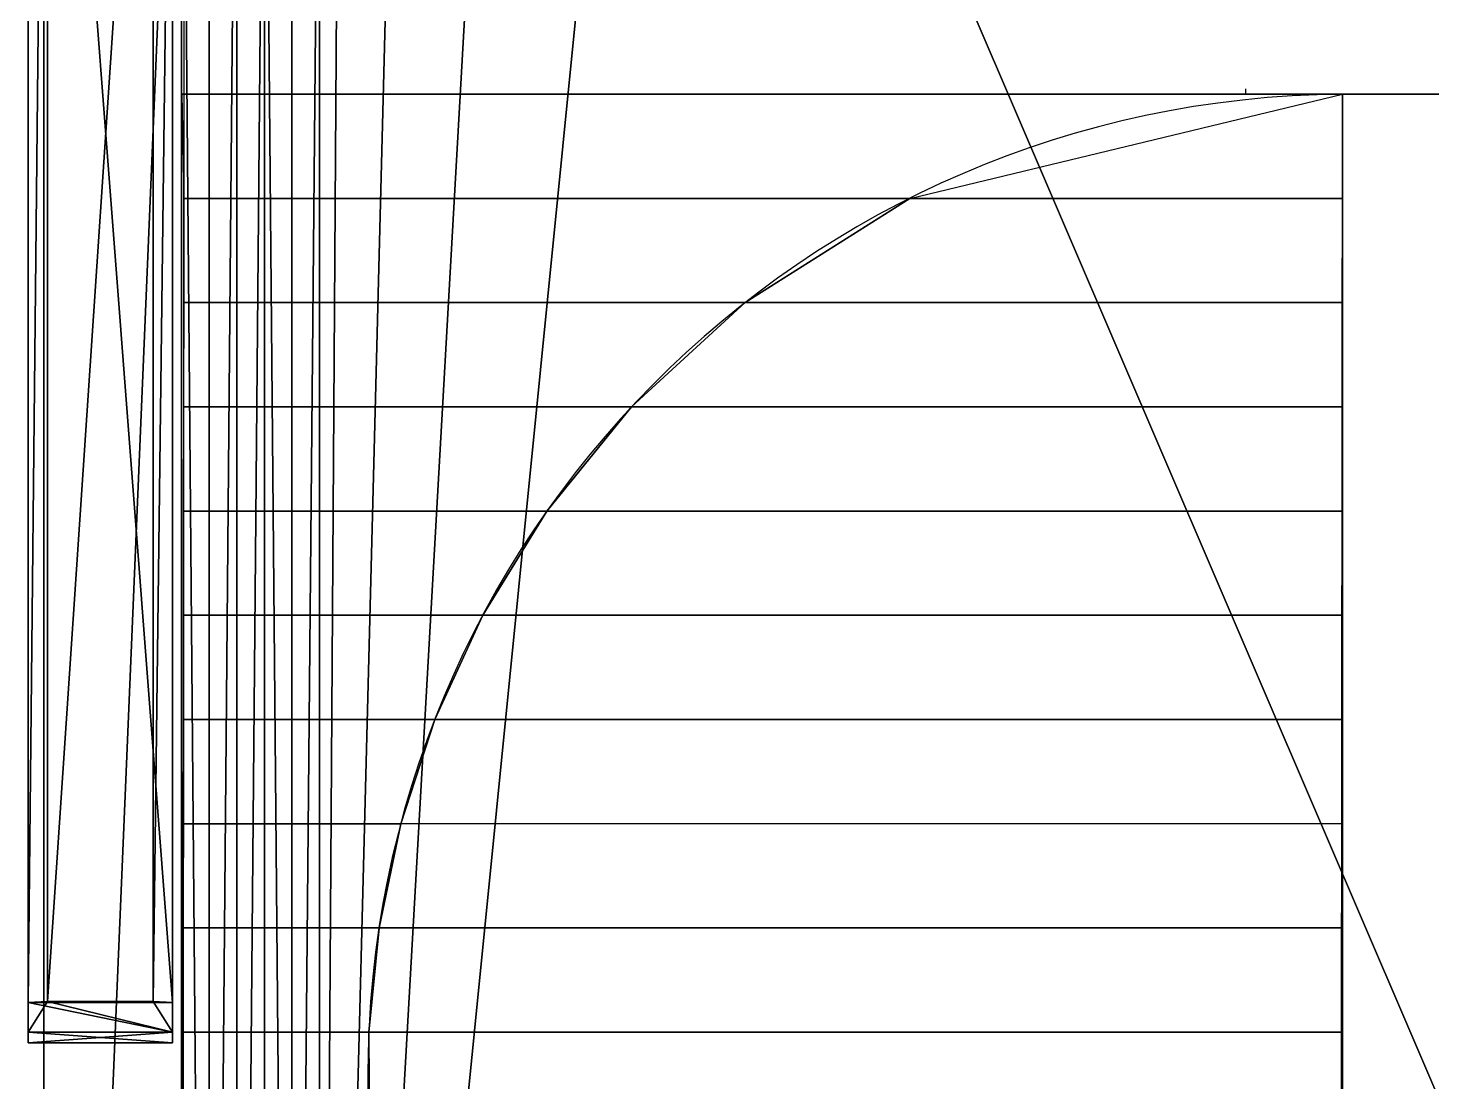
# Model space of a CAD drawing. Extents: x 0 to 153, y -230 to 0.
# Drawn here: x 0 to 76.4, y -114.4 to -57.1 of the extents above; entities that cross this region are included whole.
import ezdxf

# ---------------------------------------------------------------- set-up
doc = ezdxf.new("R2010")
doc.units = 0
doc.layers.add('LIXEIRA', color=141, linetype='CONTINUOUS')

msp = doc.modelspace()

# ---------------------------------------------------------------- linework, layer by layer
at = {"layer": 'LIXEIRA', "linetype": 'CONTINUOUS'}
for p, q in [((8.355, -202.97, 220), (8.513, -24.168, 220)), ((0.858, -203.502, 220), (0.858, -24.736, 220)), ((0.858, -203.502, 225.665), (0.858, -24.736, 225.665)), ((8.355, -202.97, 225.665), (8.355, -25.269, 225.665)), ((13.647, -60.669, 225.67), (8.357, -60.669, 225.67)), ((8.357, -60.669, 225.67), (8.481, -60.669, 220)), ((8.481, -60.669, 220), (8.387, -167.569, 220)), ((13.647, -60.669, 220), (13.647, -60.669, 225.67)), ((13.647, -60.669, 225.67), (71.5, -60.669, 225.67)), ((66.247, -60.669, 220), (66.247, -60.368, 220)), ((66.247, -60.669, 220), (71.5, -60.669, 220)), ((66.247, -60.669, 220), (66.247, -60.669, 225.67)), ((71.5, -60.669, 220), (69.447, -60.669, 220)), ((81.5, -60.669, 220), (71.5, -60.669, 220)), ((71.5, -60.669, 225.67), (81.5, -60.669, 225.67)), ((71.5, -60.669, 220), (71.5, -66.339, 220)), ((71.5, -60.669, 220), (71.5, -60.669, 225.67)), ((8.476, -66.339, 220), (8.476, -66.339, 225.67)), ((71.5, -66.339, 220), (8.476, -66.339, 220)), ((47.971, -66.339, 220), (47.971, -66.339, 225.67)), ((71.5, -66.339, 220), (71.5, -72.009, 220)), ((8.471, -72.009, 220), (8.471, -72.009, 225.67)), ((71.5, -72.009, 220), (8.471, -72.009, 220)), ((39.011, -72.009, 220), (39.011, -72.009, 225.67)), ((71.5, -72.009, 220), (71.5, -77.679, 220)), ((8.466, -77.679, 220), (8.466, -77.679, 225.67)), ((71.5, -77.679, 220), (8.466, -77.679, 220)), ((32.827, -77.679, 220), (32.827, -77.679, 225.67)), ((71.5, -77.679, 220), (71.5, -83.349, 220)), ((8.461, -83.349, 220), (8.461, -83.349, 225.67)), ((71.5, -83.349, 220), (8.461, -83.349, 220)), ((28.225, -83.349, 220), (28.225, -83.349, 225.67)), ((71.5, -83.349, 220), (71.5, -89.019, 220)), ((8.456, -89.019, 220), (8.456, -89.019, 225.67)), ((71.5, -89.019, 220), (8.456, -89.019, 220)), ((24.74, -89.019, 220), (24.74, -89.019, 225.67)), ((71.5, -89.019, 220), (71.5, -94.689, 220)), ((8.451, -94.689, 220), (8.451, -94.689, 225.67)), ((71.5, -94.689, 220), (8.451, -94.689, 220)), ((22.137, -94.689, 220), (22.137, -94.689, 225.67)), ((71.5, -94.689, 220), (71.5, -100.359, 220)), ((8.446, -100.359, 220), (8.446, -100.359, 225.67)), ((71.5, -100.359, 220), (8.446, -100.359, 220)), ((20.282, -100.359, 220), (20.282, -100.359, 225.67)), ((71.5, -100.359, 220), (71.5, -106.029, 220)), ((8.441, -106.029, 220), (8.441, -106.029, 225.67)), ((71.5, -106.029, 220), (8.441, -106.029, 220)), ((19.096, -106.029, 220), (19.096, -106.029, 225.67)), ((71.5, -106.029, 220), (71.5, -111.699, 220)), ((8.436, -111.699, 220), (8.436, -111.699, 225.67)), ((71.5, -111.699, 220), (8.436, -111.699, 220)), ((18.535, -111.699, 220), (18.535, -111.699, 225.67)), ((71.5, -111.699, 220), (71.49, -117.369, 220))]:
    msp.add_line(p, q, dxfattribs=at)
at = {"layer": 'LIXEIRA', "linetype": 'CONTINUOUS', "extrusion": (0, -1, 3e-16)}
for p, q in [((8.481, -60.669, 220), (13.647, -60.669, 220)), ((13.647, -60.669, 220), (18.907, -60.669, 220)), ((18.907, -60.669, 220), (24.167, -60.669, 220)), ((18.907, -60.669, 220), (18.907, -60.669, 225.67)), ((24.167, -60.669, 220), (29.427, -60.669, 220)), ((24.167, -60.669, 220), (24.167, -60.669, 225.67)), ((29.427, -60.669, 220), (34.687, -60.669, 220)), ((29.427, -60.669, 220), (29.427, -60.669, 225.67)), ((34.687, -60.669, 220), (39.947, -60.669, 220)), ((34.687, -60.669, 220), (34.687, -60.669, 225.67)), ((39.947, -60.669, 220), (45.207, -60.669, 220)), ((39.947, -60.669, 220), (39.947, -60.669, 225.67)), ((45.207, -60.669, 220), (50.467, -60.669, 220)), ((45.207, -60.669, 220), (45.207, -60.669, 225.67)), ((50.467, -60.669, 220), (55.727, -60.669, 220)), ((50.467, -60.669, 220), (50.467, -60.669, 225.67)), ((55.727, -60.669, 220), (60.987, -60.669, 220)), ((55.727, -60.669, 220), (55.727, -60.669, 225.67)), ((60.987, -60.669, 220), (66.247, -60.669, 220)), ((60.987, -60.669, 220), (60.987, -60.669, 225.67)), ((71.5, -60.669, 220), (66.24, -60.669, 220))]:
    msp.add_line(p, q, dxfattribs=at)
at = {"layer": 'LIXEIRA', "linetype": 'CONTINUOUS'}
msp.add_arc((71.932, -114.119, 220), 53.452, 90.4634, 269.5366, dxfattribs=at)
at = {"layer": 'LIXEIRA'}
for points in [[(0, -112.279, 215.281), (0, -111.7, 217.641), (0, -7.855, 215.281), (0, -112.279, 215.281)], [(0, -7.855, 220), (0, -110.093, 220), (1.05, -7.855, 220), (0, -7.855, 220)], [(1.05, -110.034, 220), (1.05, -7.855, 220), (0, -110.093, 220), (1.05, -110.034, 220)], [(0, -110.093, 210.562), (0, -7.855, 210.562), (7.855, -110.093, 209.914), (0, -110.093, 210.562)], [(7.855, -25.383, 209.914), (7.855, -110.093, 209.914), (0, -7.855, 210.562), (7.855, -25.383, 209.914)], [(0, -7.855, 210.562), (0, -110.093, 210.562), (0, -7.855, 215.281), (0, -7.855, 210.562)], [(0, -111.7, 212.922), (0, -7.855, 215.281), (0, -110.093, 210.562), (0, -111.7, 212.922)], [(0, -111.7, 212.922), (0, -112.279, 215.281), (0, -7.855, 215.281), (0, -111.7, 212.922)], [(0, -110.093, 220), (0, -7.855, 220), (0, -111.7, 217.641), (0, -110.093, 220)], [(0, -7.855, 215.281), (0, -111.7, 217.641), (0, -7.855, 220), (0, -7.855, 215.281)], [(1.05, -110.034, 219.609), (6.806, -24.333, 219.609), (1.05, -7.855, 219.609), (1.05, -110.034, 219.609)], [(1.05, -7.855, 220), (1.05, -110.034, 220), (1.05, -7.855, 219.609), (1.05, -7.855, 220)], [(1.05, -110.034, 219.609), (1.05, -7.855, 219.609), (1.05, -110.034, 220), (1.05, -110.034, 219.609)], [(26.002, -16.472, 0), (15.855, -196.083, 0), (33.894, -15.344, 0), (26.002, -16.472, 0)], [(15.855, -196.083, 0), (119.106, -214.122, 0), (33.894, -15.344, 0), (15.855, -196.083, 0)], [(26.002, -16.472, 0), (33.894, -15.344, 0), (15.855, -196.083, 0), (26.002, -16.472, 0)], [(15.855, -196.083, 0), (33.894, -15.344, 0), (119.106, -214.122, 0), (15.855, -196.083, 0)], [(33.894, -15.344, 0), (119.106, -214.122, 0), (119.106, -15.344, 0), (33.894, -15.344, 0)], [(33.894, -15.344, 0), (119.106, -15.344, 0), (119.106, -214.122, 0), (33.894, -15.344, 0)], [(20.365, -19.854, 0), (15.855, -196.083, 0), (26.002, -16.472, 0), (20.365, -19.854, 0)], [(20.365, -19.854, 0), (26.002, -16.472, 0), (15.855, -196.083, 0), (20.365, -19.854, 0)], [(16.983, -25.491, 0), (15.855, -196.083, 0), (20.365, -19.854, 0), (16.983, -25.491, 0)], [(16.983, -25.491, 0), (20.365, -19.854, 0), (15.855, -196.083, 0), (16.983, -25.491, 0)], [(6.806, -110.034, 219.609), (6.806, -24.333, 219.609), (1.05, -110.034, 219.609), (6.806, -110.034, 219.609)], [(6.806, -24.333, 220), (6.806, -110.034, 220), (7.855, -25.383, 220), (6.806, -24.333, 220)], [(6.806, -110.034, 220), (6.806, -24.333, 220), (6.806, -110.034, 219.609), (6.806, -110.034, 220)], [(6.806, -24.333, 219.609), (6.806, -110.034, 219.609), (6.806, -24.333, 220), (6.806, -24.333, 219.609)], [(0.858, -204.116, 203.823), (0.858, -204.116, 209.488), (0.858, -25.35, 209.488), (0.858, -204.116, 203.823)], [(0.858, -25.35, 209.488), (0.858, -25.35, 203.823), (0.858, -204.116, 203.823), (0.858, -25.35, 209.488)], [(0.858, -204.116, 203.823), (0.858, -25.35, 203.823), (8.355, -25.883, 203.823), (0.858, -204.116, 203.823)], [(8.355, -25.883, 209.488), (0.858, -25.35, 209.488), (0.858, -204.116, 209.488), (8.355, -25.883, 209.488)], [(8.355, -25.883, 203.823), (8.355, -203.583, 203.823), (0.858, -204.116, 203.823), (8.355, -25.883, 203.823)], [(0.858, -204.116, 209.488), (8.355, -203.583, 209.488), (8.355, -25.883, 209.488), (0.858, -204.116, 209.488)], [(7.855, -110.093, 220), (7.855, -25.383, 220), (6.806, -110.034, 220), (7.855, -110.093, 220)], [(7.855, -25.383, 214.957), (7.855, -112.279, 214.957), (7.855, -25.383, 212.435), (7.855, -25.383, 214.957)], [(7.855, -111.7, 212.435), (7.855, -25.383, 212.435), (7.855, -112.279, 214.957), (7.855, -111.7, 212.435)], [(7.855, -25.383, 220), (7.855, -110.093, 220), (7.855, -25.383, 217.478), (7.855, -25.383, 220)], [(7.855, -111.7, 217.478), (7.855, -25.383, 217.478), (7.855, -110.093, 220), (7.855, -111.7, 217.478)], [(7.855, -25.383, 217.478), (7.855, -111.7, 217.478), (7.855, -25.383, 214.957), (7.855, -25.383, 217.478)], [(7.855, -112.279, 214.957), (7.855, -25.383, 214.957), (7.855, -111.7, 217.478), (7.855, -112.279, 214.957)], [(7.855, -110.093, 209.914), (7.855, -25.383, 209.914), (7.855, -111.7, 212.435), (7.855, -110.093, 209.914)], [(7.855, -25.383, 212.435), (7.855, -111.7, 212.435), (7.855, -25.383, 209.914), (7.855, -25.383, 212.435)], [(8.355, -203.583, 101.338), (9.855, -202.083, 100.43), (8.355, -25.883, 101.338), (8.355, -203.583, 101.338)], [(9.855, -27.383, 100.43), (8.355, -25.883, 101.338), (9.855, -202.083, 100.43), (9.855, -27.383, 100.43)], [(8.355, -25.883, 101.338), (8.355, -25.883, 220.431), (8.355, -203.583, 101.338), (8.355, -25.883, 101.338)], [(8.355, -203.583, 220.431), (8.355, -203.583, 101.338), (8.355, -25.883, 220.431), (8.355, -203.583, 220.431)], [(8.355, -203.583, 101.338), (8.355, -25.883, 101.338), (9.855, -202.083, 100.43), (8.355, -203.583, 101.338)], [(9.855, -27.383, 100.43), (9.855, -202.083, 100.43), (8.355, -25.883, 101.338), (9.855, -27.383, 100.43)], [(8.355, -25.883, 101.338), (8.355, -203.583, 101.338), (8.355, -25.883, 220.431), (8.355, -25.883, 101.338)], [(8.355, -203.583, 220.431), (8.355, -25.883, 220.431), (8.355, -203.583, 101.338), (8.355, -203.583, 220.431)], [(15.855, -33.383, 0), (15.855, -196.083, 0), (16.983, -25.491, 0), (15.855, -33.383, 0)], [(15.855, -33.383, 0), (16.983, -25.491, 0), (15.855, -196.083, 0), (15.855, -33.383, 0)], [(9.855, -27.383, 81.08), (9.855, -202.083, 81.08), (11.355, -28.883, 80.173), (9.855, -27.383, 81.08)], [(9.855, -27.383, 100.43), (9.855, -202.083, 100.43), (9.855, -27.383, 81.08), (9.855, -27.383, 100.43)], [(9.855, -202.083, 81.08), (9.855, -27.383, 81.08), (9.855, -202.083, 100.43), (9.855, -202.083, 81.08)], [(9.855, -27.383, 81.08), (11.355, -28.883, 80.173), (9.855, -202.083, 81.08), (9.855, -27.383, 81.08)], [(9.855, -27.383, 100.43), (9.855, -27.383, 81.08), (9.855, -202.083, 100.43), (9.855, -27.383, 100.43)], [(9.855, -202.083, 81.08), (9.855, -202.083, 100.43), (9.855, -27.383, 81.08), (9.855, -202.083, 81.08)], [(11.355, -200.583, 80.173), (11.355, -28.883, 80.173), (9.855, -202.083, 81.08), (11.355, -200.583, 80.173)], [(11.355, -200.583, 80.173), (9.855, -202.083, 81.08), (11.355, -28.883, 80.173), (11.355, -200.583, 80.173)], [(11.355, -200.583, 80.173), (11.355, -200.583, 60.823), (11.355, -28.883, 80.173), (11.355, -200.583, 80.173)], [(11.355, -28.883, 60.823), (11.355, -28.883, 80.173), (11.355, -200.583, 60.823), (11.355, -28.883, 60.823)], [(11.355, -28.883, 60.823), (11.355, -200.583, 60.823), (12.855, -30.383, 59.916), (11.355, -28.883, 60.823)], [(11.355, -200.583, 80.173), (11.355, -28.883, 80.173), (11.355, -200.583, 60.823), (11.355, -200.583, 80.173)], [(11.355, -28.883, 60.823), (11.355, -200.583, 60.823), (11.355, -28.883, 80.173), (11.355, -28.883, 60.823)], [(11.355, -28.883, 60.823), (12.855, -30.383, 59.916), (11.355, -200.583, 60.823), (11.355, -28.883, 60.823)], [(12.855, -199.083, 59.916), (12.855, -30.383, 59.916), (11.355, -200.583, 60.823), (12.855, -199.083, 59.916)], [(12.855, -199.083, 59.916), (11.355, -200.583, 60.823), (12.855, -30.383, 59.916), (12.855, -199.083, 59.916)], [(12.855, -199.083, 59.916), (12.855, -199.083, 40.566), (12.855, -30.383, 59.916), (12.855, -199.083, 59.916)], [(12.855, -30.383, 40.566), (12.855, -30.383, 59.916), (12.855, -199.083, 40.566), (12.855, -30.383, 40.566)], [(14.355, -31.883, 39.658), (12.855, -30.383, 40.566), (14.355, -197.583, 39.658), (14.355, -31.883, 39.658)], [(12.855, -199.083, 40.566), (14.355, -197.583, 39.658), (12.855, -30.383, 40.566), (12.855, -199.083, 40.566)], [(12.855, -199.083, 59.916), (12.855, -30.383, 59.916), (12.855, -199.083, 40.566), (12.855, -199.083, 59.916)], [(12.855, -30.383, 40.566), (12.855, -199.083, 40.566), (12.855, -30.383, 59.916), (12.855, -30.383, 40.566)], [(14.355, -31.883, 39.658), (14.355, -197.583, 39.658), (12.855, -30.383, 40.566), (14.355, -31.883, 39.658)], [(12.855, -199.083, 40.566), (12.855, -30.383, 40.566), (14.355, -197.583, 39.658), (12.855, -199.083, 40.566)], [(14.355, -197.583, 20.308), (14.355, -31.883, 20.308), (14.355, -197.583, 39.658), (14.355, -197.583, 20.308)], [(14.355, -31.883, 39.658), (14.355, -197.583, 39.658), (14.355, -31.883, 20.308), (14.355, -31.883, 39.658)], [(14.355, -31.883, 20.308), (14.355, -197.583, 20.308), (15.855, -33.383, 19.401), (14.355, -31.883, 20.308)], [(14.355, -197.583, 20.308), (14.355, -197.583, 39.658), (14.355, -31.883, 20.308), (14.355, -197.583, 20.308)], [(14.355, -31.883, 39.658), (14.355, -31.883, 20.308), (14.355, -197.583, 39.658), (14.355, -31.883, 39.658)], [(14.355, -31.883, 20.308), (15.855, -33.383, 19.401), (14.355, -197.583, 20.308), (14.355, -31.883, 20.308)], [(15.855, -196.083, 19.401), (15.855, -33.383, 19.401), (14.355, -197.583, 20.308), (15.855, -196.083, 19.401)], [(15.855, -196.083, 19.401), (14.355, -197.583, 20.308), (15.855, -33.383, 19.401), (15.855, -196.083, 19.401)], [(15.855, -33.383, 0), (15.855, -33.383, 19.401), (15.855, -196.083, 0), (15.855, -33.383, 0)], [(15.855, -196.083, 19.401), (15.855, -196.083, 0), (15.855, -33.383, 19.401), (15.855, -196.083, 19.401)], [(15.855, -33.383, 0), (15.855, -196.083, 0), (15.855, -33.383, 19.401), (15.855, -33.383, 0)], [(15.855, -196.083, 19.401), (15.855, -33.383, 19.401), (15.855, -196.083, 0), (15.855, -196.083, 19.401)], [(1.05, -110.034, 220), (0, -110.093, 220), (1.05, -110.034, 219.609), (1.05, -110.034, 220)], [(0, -111.7, 217.641), (1.05, -110.034, 219.609), (0, -110.093, 220), (0, -111.7, 217.641)], [(0, -111.7, 217.641), (7.855, -111.7, 217.478), (1.05, -110.034, 219.609), (0, -111.7, 217.641)], [(0, -111.7, 212.922), (0, -110.093, 210.562), (7.855, -111.7, 212.435), (0, -111.7, 212.922)], [(7.855, -110.093, 209.914), (7.855, -111.7, 212.435), (0, -110.093, 210.562), (7.855, -110.093, 209.914)], [(6.806, -110.034, 219.609), (1.05, -110.034, 219.609), (7.855, -111.7, 217.478), (6.806, -110.034, 219.609)], [(7.855, -110.093, 220), (6.806, -110.034, 220), (7.855, -111.7, 217.478), (7.855, -110.093, 220)], [(6.806, -110.034, 219.609), (7.855, -111.7, 217.478), (6.806, -110.034, 220), (6.806, -110.034, 219.609)], [(0, -111.7, 217.641), (0, -112.279, 215.281), (7.855, -111.7, 217.478), (0, -111.7, 217.641)], [(7.855, -112.279, 214.957), (7.855, -111.7, 217.478), (0, -112.279, 215.281), (7.855, -112.279, 214.957)], [(0, -112.279, 215.281), (0, -111.7, 212.922), (7.855, -112.279, 214.957), (0, -112.279, 215.281)], [(7.855, -111.7, 212.435), (7.855, -112.279, 214.957), (0, -111.7, 212.922), (7.855, -111.7, 212.435)]]:
    msp.add_3dface(points, dxfattribs=at)
at = {"layer": 'LIXEIRA', "linetype": 'CONTINUOUS'}
for points in [[(8.355, -202.97, 225.665), (0.858, -203.502, 225.665), (0.858, -24.736, 225.665), (8.355, -25.269, 225.665)], [(0.858, -203.502, 220), (0.858, -24.736, 220), (0.858, -24.736, 225.665), (0.858, -203.502, 225.665)], [(8.357, -60.669, 220.005), (8.355, -25.269, 220), (144.645, -25.269, 220.005), (144.645, -60.669, 220)], [(8.357, -60.669, 225.67), (8.355, -25.269, 225.665), (144.645, -25.269, 225.67), (144.645, -60.669, 225.665)], [(71.5, -60.669, 220.005), (8.357, -60.669, 220.005), (8.476, -66.339, 220.005), (47.971, -66.339, 220.005)], [(71.5, -60.669, 225.67), (8.357, -60.669, 225.67), (8.476, -66.339, 225.67), (47.971, -66.339, 225.67)], [(71.5, -66.339, 220), (47.971, -66.339, 220.005), (71.5, -60.669, 220), (71.5, -66.339, 220)], [(71.5, -60.669, 220), (71.5, -60.669, 225.668), (71.406, -167.569, 225.67), (71.5, -167.569, 220)], [(81.5, -167.569, 225.67), (71.406, -167.569, 225.67), (71.5, -60.669, 225.67), (81.377, -60.669, 225.667)], [(71.5, -60.669, 220), (71.5, -60.669, 225.668), (81.377, -60.669, 225.667), (81.5, -60.669, 220)], [(71.5, -60.669, 220.005), (71.5, -167.569, 220.005), (81.406, -167.569, 220), (81.5, -60.669, 220.005)], [(47.971, -66.339, 220.005), (39.011, -72.009, 220.005), (8.471, -72.009, 220.005), (8.476, -66.339, 220.005)], [(47.971, -66.339, 225.67), (39.011, -72.009, 225.67), (8.471, -72.009, 225.67), (8.476, -66.339, 225.67)], [(47.971, -66.339, 220.005), (39.011, -72.009, 220.005), (39.011, -72.009, 225.67), (47.971, -66.339, 225.67)], [(71.5, -66.339, 220), (71.5, -72.009, 220), (39.011, -72.009, 220), (47.971, -66.339, 220.005)], [(39.011, -72.009, 220.005), (32.827, -77.679, 220.005), (8.466, -77.679, 220.005), (8.471, -72.009, 220.005)], [(39.011, -72.009, 225.67), (32.827, -77.679, 225.67), (8.466, -77.679, 225.67), (8.471, -72.009, 225.67)], [(39.011, -72.009, 220), (32.827, -77.679, 220.005), (32.827, -77.679, 225.67), (39.011, -72.009, 225.67)], [(39.011, -72.009, 220), (71.5, -72.009, 220), (71.5, -77.679, 220), (32.827, -77.679, 220)], [(32.827, -77.679, 220.005), (28.225, -83.349, 220.005), (8.461, -83.349, 220.005), (8.466, -77.679, 220.005)], [(32.827, -77.679, 225.67), (28.225, -83.349, 225.67), (8.461, -83.349, 225.67), (8.466, -77.679, 225.67)], [(32.827, -77.679, 220), (28.225, -83.349, 220), (28.225, -83.349, 225.67), (32.827, -77.679, 225.67)], [(32.827, -77.679, 220.005), (71.5, -77.679, 220), (71.5, -83.349, 220), (28.225, -83.349, 220)], [(28.225, -83.349, 220.005), (24.74, -89.019, 220.005), (8.456, -89.019, 220.005), (8.461, -83.349, 220.005)], [(28.225, -83.349, 225.67), (24.74, -89.019, 225.67), (8.456, -89.019, 225.67), (8.461, -83.349, 225.67)], [(28.225, -83.349, 220.005), (24.74, -89.019, 220.005), (24.74, -89.019, 225.67), (28.225, -83.349, 225.67)], [(28.225, -83.349, 220), (71.5, -83.349, 220), (71.5, -89.019, 220), (24.74, -89.019, 220)], [(24.74, -89.019, 220.005), (22.137, -94.689, 220.005), (8.451, -94.689, 220.005), (8.456, -89.019, 220.005)], [(24.74, -89.019, 225.67), (22.137, -94.689, 225.67), (8.451, -94.689, 225.67), (8.456, -89.019, 225.67)], [(24.74, -89.019, 220.005), (22.137, -94.689, 220.005), (22.137, -94.689, 225.67), (24.74, -89.019, 225.67)], [(24.74, -89.019, 220.005), (71.5, -89.019, 220), (71.5, -94.689, 220), (22.137, -94.689, 220)], [(22.137, -94.689, 220.005), (20.282, -100.359, 220.005), (8.446, -100.359, 220.005), (8.451, -94.689, 220.005)], [(22.137, -94.689, 225.67), (20.282, -100.359, 225.67), (8.446, -100.359, 225.67), (8.451, -94.689, 225.67)], [(22.137, -94.689, 220.005), (20.282, -100.359, 220), (20.282, -100.359, 225.67), (22.137, -94.689, 225.67)], [(22.137, -94.689, 220.005), (71.5, -94.689, 220), (71.5, -100.359, 220), (20.282, -100.359, 220)], [(20.282, -100.359, 220.005), (19.096, -106.029, 220.005), (8.441, -106.029, 220.005), (8.446, -100.359, 220.005)], [(20.282, -100.359, 225.67), (19.096, -106.029, 225.67), (8.441, -106.029, 225.67), (8.446, -100.359, 225.67)], [(20.282, -100.359, 220.005), (19.096, -106.029, 220.005), (19.096, -106.029, 225.67), (20.282, -100.359, 225.67)], [(71.5, -100.359, 220), (20.282, -100.359, 220), (19.096, -106.029, 220), (71.5, -106.029, 220)], [(19.096, -106.029, 220.005), (18.535, -111.699, 220.005), (8.436, -111.699, 220.005), (8.441, -106.029, 220.005)], [(19.096, -106.029, 225.67), (18.535, -111.699, 225.67), (8.436, -111.699, 225.67), (8.441, -106.029, 225.67)], [(19.096, -106.029, 220), (18.535, -111.699, 220.005), (18.535, -111.699, 225.67), (19.096, -106.029, 225.67)], [(19.096, -106.029, 220.005), (71.5, -106.029, 220), (71.5, -111.699, 220), (18.535, -111.699, 220.005)], [(18.535, -111.699, 220.005), (18.579, -117.369, 220.005), (8.431, -117.369, 220.005), (8.436, -111.699, 220.005)], [(18.535, -111.699, 225.67), (18.579, -117.369, 225.67), (8.431, -117.369, 225.67), (8.436, -111.699, 225.67)], [(18.535, -111.699, 220), (18.579, -117.369, 220.005), (18.579, -117.369, 225.67), (18.535, -111.699, 225.67)], [(18.535, -111.699, 220), (71.5, -111.699, 220), (71.49, -117.369, 220), (18.579, -117.369, 220)]]:
    msp.add_3dface(points, dxfattribs=at)

doc.saveas('drawing.dxf')
